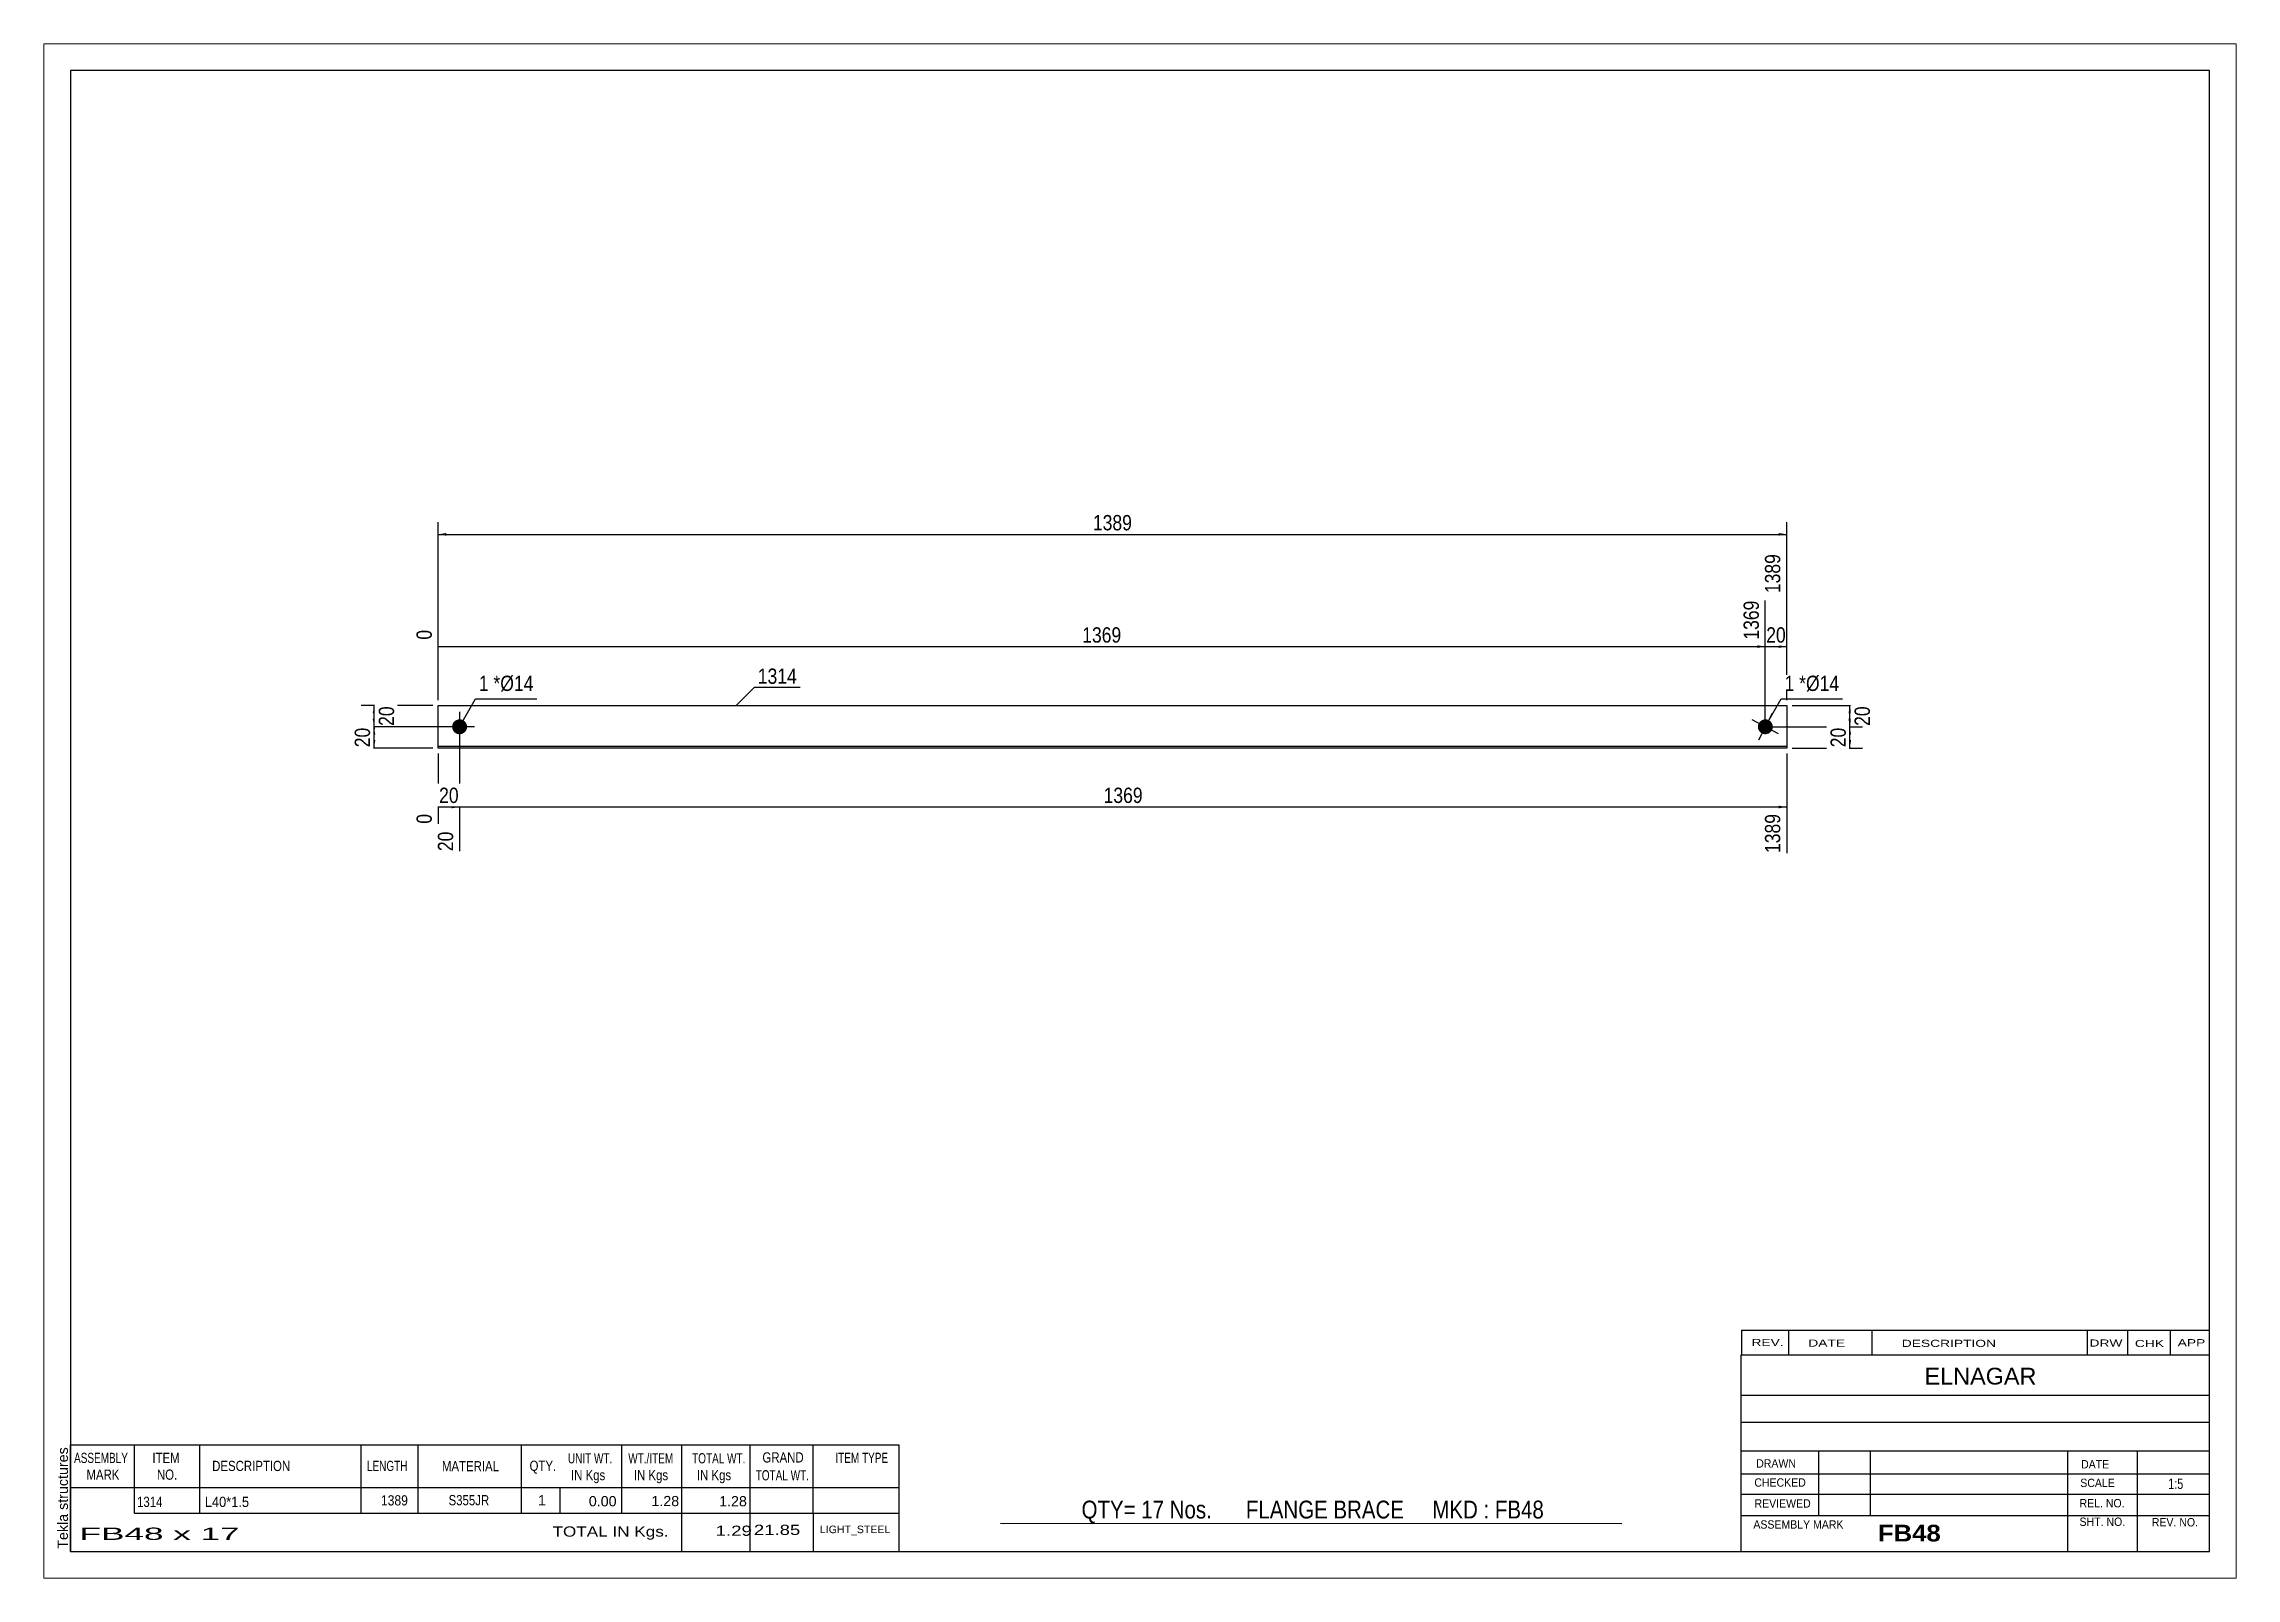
# Paper-space layout 'Layout1' of a CAD drawing. Header units: millimetres. Extents: x 0 to 410, y 0 to 287.
# The model-space entities are those that its viewports show. They can reach past a viewport. Long polylines and large blocks are cut down to what shows.
import ezdxf

# ---------------------------------------------------------------- set-up
doc = ezdxf.new("R2010")
doc.units = ezdxf.units.MM
doc.layers.add('Viewport layer', color=7, linetype='Continuous', plot=False)
doc.styles.add('Arial', font='ARIAL.TTF', dxfattribs={"height": 0.2})
doc.styles.add('Arial Bold', font='ARIALBD.TTF', dxfattribs={"height": 0.2})
doc.styles.add('Arial Narrow', font='ARIALN.TTF', dxfattribs={"height": 0.2})

# ---------------------------------------------------------------- blocks, each defined once
blk = doc.blocks.new('Unknown-629080728-1473')
at = {"color": 5, "linetype": 'Continuous'}
for p, q in [((331.25, 122.75), (-68.75, 122.75)), ((-68.75, 122.75), (-68.75, -154.25)), ((331.25, -154.25), (331.25, 122.75)), ((-68.75, -154.25), (331.25, -154.25))]:
    blk.add_line(p, q, dxfattribs=at)
at = {"color": 174, "linetype": 'Continuous', "style": 'Arial'}
blk.add_text('Tekla structures', height=1.9102, rotation=90, dxfattribs=at).set_placement((-69.25, -153.75))
blk = doc.blocks.new('Part-629080728-1227 - 1212')
at = {"color": 2, "linetype": 'Continuous'}
for p, q in [((0, -4), (0, 4)), ((0, 4), (125.9, 4)), ((126, 4), (252.19, 4)), ((252.19, 4), (252.19, -4)), ((125.9, -3.7), (0, -3.7)), ((125.9, -4), (0, -4)), ((252.19, -3.7), (126, -3.7)), ((252.19, -4), (126, -4))]:
    blk.add_line(p, q, dxfattribs=at)
blk = doc.blocks.new('Bolt-629080728-1228 - 1212')
at = {"linetype": 'Continuous'}
blk.add_hatch(color=3, dxfattribs=at).paths.add_polyline_path([(247.55, -1.24, -1), (248.84, 1.24, -1)])
at = {"color": 3, "linetype": 'Continuous'}
for p, q in [((250.68, -1.29), (245.71, 1.29)), ((249.48, 2.48), (246.9, -2.48))]:
    blk.add_line(p, q, dxfattribs=at)
blk = doc.blocks.new('Bolt-629080728-1229 - 1212')
at = {"linetype": 'Continuous'}
blk.add_hatch(color=3, dxfattribs=at).paths.add_polyline_path([(4, -1.4, -1), (4, 1.4, -1)])
at = {"color": 3, "linetype": 'Continuous'}
for p, q in [((4, 2.8), (4, -2.8)), ((6.8, 0), (1.2, 0))]:
    blk.add_line(p, q, dxfattribs=at)
blk = doc.blocks.new('StraightDimension-629080728-1234 - 1212')
at = {"linetype": 'Continuous'}
blk.add_hatch(color=7, dxfattribs=at).paths.add_polyline_path([(250.69, 15.25), (252.19, 15), (250.69, 14.75)])
at = {"color": 7, "linetype": 'Continuous'}
for p, q in [((252.19, 5), (252.19, 32.31)), ((248.19, 1), (248.19, 23.61)), ((248.19, 15), (252.19, 15))]:
    blk.add_line(p, q, dxfattribs=at)
at = {"color": 0, "linetype": 'Continuous'}
blk.add_wipeout([(251.59, 32.91), (247.39, 32.91), (247.39, 24.4), (251.59, 24.4)], dxfattribs=at)
at = {"color": 0}
blk.add_wipeout([(252.62, 15.15), (252.62, 19.35), (247.76, 19.35), (247.76, 15.15)], dxfattribs=at)
at = {"color": 3, "linetype": 'Continuous', "style": 'Arial Narrow'}
blk.add_text('1389', height=2.863, rotation=90.0002, dxfattribs=at).set_placement((250.99, 25))
at = {"color": 3, "style": 'Arial Narrow'}
blk.add_text('20', height=2.863, dxfattribs=at).set_placement((248.36, 15.75))
blk = doc.blocks.new('StraightDimension-629080728-1235 - 1212')
at = {"linetype": 'Continuous'}
blk.add_hatch(color=7, dxfattribs=at).paths.add_polyline_path([(246.69, 15.25), (248.19, 15), (246.69, 14.75)])
at = {"color": 7, "linetype": 'Continuous'}
for p, q in [((248.19, 1), (248.19, 23.61)), ((0, 5), (0, 18.13)), ((0, 15), (248.19, 15))]:
    blk.add_line(p, q, dxfattribs=at)
at = {"color": 0, "linetype": 'Continuous'}
for points in [[(247.59, 24.21), (243.39, 24.21), (243.39, 15.7), (247.59, 15.7)], [(-0.6, 18.73), (-4.8, 18.73), (-4.8, 15.7), (-0.6, 15.7)]]:
    blk.add_wipeout(points, dxfattribs=at)
at = {"color": 0}
blk.add_wipeout([(128.35, 15.15), (128.35, 19.35), (119.84, 19.35), (119.84, 15.15)], dxfattribs=at)
at = {"color": 3, "linetype": 'Continuous', "style": 'Arial Narrow'}
for s, height, p in [('1369', 2.863, (246.99, 16.3)), ('0', 2.86, (-1.2, 16.3))]:
    blk.add_text(s, height=height, rotation=90.0002, dxfattribs=at).set_placement(p)
at = {"color": 3, "style": 'Arial Narrow'}
blk.add_text('1369', height=2.863, dxfattribs=at).set_placement((120.44, 15.75))
blk = doc.blocks.new('StraightDimension-629080728-1243 - 1212')
at = {"linetype": 'Continuous'}
blk.add_hatch(color=7, dxfattribs=at).paths.add_polyline_path([(250.69, -14.75), (252.19, -15), (250.69, -15.25)])
at = {"color": 7, "linetype": 'Continuous'}
for p, q in [((4, -1), (4, -23.26)), ((252.19, -5), (252.19, -23.61)), ((4, -15), (252.19, -15))]:
    blk.add_line(p, q, dxfattribs=at)
at = {"color": 0}
blk.add_wipeout([(132.35, -14.85), (132.35, -10.65), (123.84, -10.65), (123.84, -14.85)], dxfattribs=at)
at = {"color": 0, "linetype": 'Continuous'}
blk.add_wipeout([(251.59, -15.7), (247.39, -15.7), (247.39, -24.21), (251.59, -24.21)], dxfattribs=at)
at = {"color": 3, "style": 'Arial Narrow'}
blk.add_text('1369', height=2.863, dxfattribs=at).set_placement((124.44, -14.25))
at = {"color": 3, "linetype": 'Continuous', "style": 'Arial Narrow'}
blk.add_text('1389', height=2.863, rotation=90.0002, dxfattribs=at).set_placement((250.99, -23.61))
blk = doc.blocks.new('StraightDimension-629080728-1244 - 1212')
at = {"linetype": 'Continuous'}
blk.add_hatch(color=7, dxfattribs=at).paths.add_polyline_path([(2.5, -14.75), (4, -15), (2.5, -15.25)])
at = {"color": 7, "linetype": 'Continuous'}
for p, q in [((4, -1), (4, -23.26)), ((0, -5), (0, -18.13)), ((0, -15), (4, -15))]:
    blk.add_line(p, q, dxfattribs=at)
at = {"color": 0}
blk.add_wipeout([(4.43, -14.85), (4.43, -10.65), (-0.43, -10.65), (-0.43, -14.85)], dxfattribs=at)
at = {"color": 0, "linetype": 'Continuous'}
blk.add_wipeout([(3.4, -19), (-0.8, -19), (-0.8, -23.86), (3.4, -23.86)], dxfattribs=at)
blk.add_wipeout([(-0.6, -15.7), (-4.8, -15.7), (-4.8, -18.73), (-0.6, -18.73)], dxfattribs=at)
at = {"color": 3, "style": 'Arial Narrow'}
blk.add_text('20', height=2.863, dxfattribs=at).set_placement((0.17, -14.25))
at = {"color": 3, "linetype": 'Continuous', "style": 'Arial Narrow'}
for s, height, p in [('0', 2.86, (-1.2, -18.13)), ('20', 2.863, (2.8, -23.26))]:
    blk.add_text(s, height=height, rotation=90.0002, dxfattribs=at).set_placement(p)
blk = doc.blocks.new('StraightDimension-629080728-1253 - 1212')
at = {"linetype": 'Continuous'}
for points in [[(1.5, 35.75), (0, 36), (1.5, 36.25)], [(250.69, 36.25), (252.19, 36), (250.69, 35.75)]]:
    blk.add_hatch(color=7, dxfattribs=at).paths.add_polyline_path(points)
at = {"color": 7, "linetype": 'Continuous'}
for p, q in [((0, 5), (0, 38.25)), ((252.19, 5), (252.19, 38.25)), ((0, 36), (252.19, 36))]:
    blk.add_line(p, q, dxfattribs=at)
at = {"color": 0}
blk.add_wipeout([(130.35, 36.15), (130.35, 40.35), (121.84, 40.35), (121.84, 36.15)], dxfattribs=at)
at = {"color": 3, "style": 'Arial Narrow'}
blk.add_text('1389', height=2.863, dxfattribs=at).set_placement((122.44, 36.75))
blk = doc.blocks.new('StraightDimension-629080728-1257 - 1212')
at = {"linetype": 'Continuous'}
for points in [[(-12.25, 2.5), (-12, 4), (-11.75, 2.5)], [(-11.75, 1.5), (-12, 0), (-12.25, 1.5)]]:
    blk.add_hatch(color=7, dxfattribs=at).paths.add_polyline_path(points)
at = {"color": 7, "linetype": 'Continuous'}
for p, q in [((-1, 4), (-14.4, 4)), ((-12, 0), (-12, 4)), ((3, 0), (-14.4, 0))]:
    blk.add_line(p, q, dxfattribs=at)
at = {"color": 0}
blk.add_wipeout([(-7.65, 4.43), (-11.85, 4.43), (-11.85, -0.43), (-7.65, -0.43)], dxfattribs=at)
at = {"color": 3, "style": 'Arial Narrow'}
blk.add_text('20', height=2.863, rotation=90.0002, dxfattribs=at).set_placement((-8.25, 0.17))
blk = doc.blocks.new('StraightDimension-629080728-1258 - 1212')
at = {"linetype": 'Continuous'}
for points in [[(-12.25, -1.5), (-12, 0), (-11.75, -1.5)], [(-11.75, -2.5), (-12, -4), (-12.25, -2.5)]]:
    blk.add_hatch(color=7, dxfattribs=at).paths.add_polyline_path(points)
at = {"color": 7, "linetype": 'Continuous'}
for p, q in [((3, 0), (-14.25, 0)), ((-1, -4), (-14.25, -4)), ((-12, -4), (-12, 0))]:
    blk.add_line(p, q, dxfattribs=at)
at = {"color": 0}
blk.add_wipeout([(-12.15, 0.43), (-16.35, 0.43), (-16.35, -4.43), (-12.15, -4.43)], dxfattribs=at)
at = {"color": 3, "style": 'Arial Narrow'}
blk.add_text('20', height=2.863, rotation=90.0002, dxfattribs=at).set_placement((-12.75, -3.83))
blk = doc.blocks.new('StraightDimension-629080728-1267 - 1212')
at = {"linetype": 'Continuous'}
for points in [[(263.75, 2.5), (264, 4), (264.25, 2.5)], [(264.25, 1.5), (264, 0), (263.75, 1.5)]]:
    blk.add_hatch(color=7, dxfattribs=at).paths.add_polyline_path(points)
at = {"color": 7, "linetype": 'Continuous'}
for p, q in [((249.19, 0), (266.25, 0)), ((253.19, 4), (266.25, 4)), ((264, 0), (264, 4))]:
    blk.add_line(p, q, dxfattribs=at)
at = {"color": 0}
blk.add_wipeout([(268.35, 4.43), (264.15, 4.43), (264.15, -0.43), (268.35, -0.43)], dxfattribs=at)
at = {"color": 3, "style": 'Arial Narrow'}
blk.add_text('20', height=2.863, rotation=90.0002, dxfattribs=at).set_placement((267.75, 0.17))
blk = doc.blocks.new('StraightDimension-629080728-1268 - 1212')
at = {"linetype": 'Continuous'}
for points in [[(263.75, -1.5), (264, 0), (264.25, -1.5)], [(264.25, -2.5), (264, -4), (263.75, -2.5)]]:
    blk.add_hatch(color=7, dxfattribs=at).paths.add_polyline_path(points)
at = {"color": 7, "linetype": 'Continuous'}
for p, q in [((249.19, 0), (266.4, 0)), ((264, -4), (264, 0)), ((253.19, -4), (266.4, -4))]:
    blk.add_line(p, q, dxfattribs=at)
at = {"color": 0}
blk.add_wipeout([(263.85, 0.43), (259.65, 0.43), (259.65, -4.43), (263.85, -4.43)], dxfattribs=at)
at = {"color": 3, "style": 'Arial Narrow'}
blk.add_text('20', height=2.863, rotation=90.0002, dxfattribs=at).set_placement((263.25, -3.83))
blk = doc.blocks.new('CBS_BOM-629080728-1485')
at = {"color": 7, "linetype": 'Continuous'}
for p, q in [((-68.78, -142.28), (-68.78, -134.28)), ((-68.78, -134.28), (86.14, -134.28)), ((-56.78, -142.28), (-56.78, -134.28)), ((-44.59, -142.28), (-44.59, -134.28)), ((-14.43, -142.28), (-14.43, -134.28)), ((-3.75, -142.28), (-3.75, -134.28)), ((15.57, -142.28), (15.57, -134.28)), ((34.37, -142.28), (34.37, -134.28)), ((45.58, -142.28), (45.58, -134.28)), ((58.37, -142.28), (58.37, -134.28)), ((70.12, -142.28), (70.12, -134.28)), ((86.14, -134.29), (86.14, -142.27)), ((-68.78, -142.28), (86.14, -142.28)), ((-68.78, -147.08), (-68.78, -142.28)), ((-56.78, -147.08), (-56.78, -142.28)), ((-44.59, -147.08), (-44.59, -142.28)), ((-14.43, -147.08), (-14.43, -142.28)), ((-3.75, -147.08), (-3.75, -142.28)), ((15.57, -147.08), (15.57, -142.28)), ((22.83, -147.08), (22.83, -142.28)), ((34.37, -147.08), (34.37, -142.28)), ((45.58, -147.08), (45.58, -142.28)), ((58.37, -147.08), (58.37, -142.28)), ((70.14, -147.08), (70.14, -142.28)), ((86.14, -142.28), (86.14, -147.08)), ((-68.78, -154.28), (-68.78, -147.1)), ((-56.78, -147.08), (86.14, -147.08)), ((45.58, -154.28), (45.58, -147.1)), ((58.37, -154.28), (58.37, -147.1)), ((70.18, -154.28), (70.18, -147.1)), ((86.14, -147.08), (86.14, -154.28)), ((-68.78, -154.28), (86.14, -154.28))]:
    blk.add_line(p, q, dxfattribs=at)
at = {"color": 3, "linetype": 'Continuous', "style": 'Arial'}
for s, height, width, p in [('ASSEMBLY', 1.91, 0.7, (-68.1, -137.71)), ('MARK', 1.91, 0.8, (-65.78, -140.84)), ('ITEM', 1.91, 0.8, (-53.45, -137.71)), ('NO.', 1.91, 0.8, (-52.6, -140.84)), ('DESCRIPTION', 1.9102, 0.8, (-42.27, -139.21)), ('LENGTH', 1.91, 0.7, (-13.32, -139.21)), ('MATERIAL', 1.91, 0.8, (0.7, -139.26)), ('QTY.', 1.91, 0.8, (17.09, -139.18)), ('UNIT WT.', 1.91, 0.7, (24.26, -137.78)), ('IN Kgs', 1.91, 0.8, (24.84, -140.92)), ('WT./ITEM', 1.91, 0.7, (35.55, -137.78)), ('IN Kgs', 1.91, 0.8, (36.59, -140.92)), ('TOTAL WT.', 1.91, 0.7, (47.49, -137.78)), ('IN Kgs', 1.91, 0.8, (48.38, -140.92)), ('TOTAL WT.', 1.91, 0.7, (59.38, -140.96)), ('GRAND', 1.91, 0.8, (60.64, -137.62)), ('ITEM TYPE', 1.91, 0.7, (74.28, -137.7))]:
    blk.add_text(s, height=height, dxfattribs=dict(at, width=width)).set_placement(p)
at = {"color": 7, "linetype": 'Continuous', "style": 'Arial'}
for s, width, p in [('1314', 0.8, (-56.32, -145.93)), ('L40*1.5', 0.9, (-43.65, -145.93)), ('1389', 0.85, (-10.71, -145.65)), ('S355JR', 0.8, (1.94, -145.62))]:
    blk.add_text(s, height=1.91, dxfattribs=dict(at, width=width)).set_placement(p)
for s, p in [('1', (18.66, -145.62)), ('0.00', (28.17, -145.81)), ('1.28', (39.87, -145.78)), ('1.28', (52.54, -145.81))]:
    blk.add_text(s, height=1.91, dxfattribs=at).set_placement(p)
at = {"color": 6, "linetype": 'Continuous', "style": 'Arial'}
for s, height, width, p in [('FB48 x 17', 2.292, 2.05, (-67.06, -152.09)), ('TOTAL IN Kgs.', 1.9102, 1.2, (21.38, -151.48)), ('1.29', 1.91, 1.3, (51.9, -151.33)), ('21.85', 1.91, 1.3, (59.04, -151.17))]:
    blk.add_text(s, height=height, dxfattribs=dict(at, width=width)).set_placement(p)
blk.add_text('LIGHT_STEEL', height=1.4135, dxfattribs=at).set_placement((71.39, -150.83))
blk = doc.blocks.new('CBS_CALLOFF-629080728-1486')
at = {"color": 7, "linetype": 'Continuous'}
blk.add_line((105.13, -148.98), (221.36, -149), dxfattribs=at)
at = {"color": 3, "linetype": 'Continuous', "style": 'Arial Narrow'}
blk.add_text('QTY= 17 Nos.      FLANGE BRACE     MKD : FB48', height=3.3405, dxfattribs=at).set_placement((120.32, -148.09))
blk = doc.blocks.new('CBS_NAME_BLOG-629080728-1487')
at = {"color": 7, "linetype": 'Continuous'}
for p, q in [((243.66, -117.5), (331.18, -117.5)), ((243.66, -154.21), (243.66, -117.5)), ((243.66, -125.04), (331.18, -125.04)), ((243.73, -130.09), (331.25, -130.09)), ((243.66, -135.46), (331.18, -135.46)), ((258.18, -147.57), (258.18, -135.47)), ((267.87, -147.54), (267.87, -135.47)), ((304.78, -154.21), (304.78, -135.48)), ((317.83, -154.21), (317.83, -135.47)), ((243.67, -139.76), (331.25, -139.74)), ((243.66, -143.51), (331.18, -143.51)), ((243.66, -147.55), (331.18, -147.55)), ((243.66, -154.25), (331.25, -154.25))]:
    blk.add_line(p, q, dxfattribs=at)
at = {"color": 3, "linetype": 'Continuous', "style": 'Arial'}
blk.add_text('ELNAGAR', height=3.133, dxfattribs=at).set_placement((277.98, -123.03))
at = {"color": 3, "linetype": 'Continuous'}
for s, height, style, width, p in [('DRAWN', 1.566, 'Arial', 0.9, (246.49, -138.57)), ('DATE', 1.566, 'Arial', 0.9, (307.25, -138.73)), ('CHECKED', 1.566, 'Arial', 0.9, (246.14, -142.14)), ('SCALE', 1.566, 'Arial', 0.9, (307.1, -142.21)), ('1:5', 1.957, 'Arial Narrow', 0.9, (323.55, -142.57)), ('REVIEWED', 1.566, 'Arial', 0.9, (246.18, -146.06)), ('REL. NO.', 1.566, 'Arial', 0.9, (306.96, -146.01)), ('ASSEMBLY MARK', 1.5663, 'Arial', 0.9, (245.96, -149.99)), ('FB48', 3.131, 'Arial Bold', 1.1, (269.24, -152.39)), ('SHT. NO.', 1.566, 'Arial', 0.9, (306.96, -149.48)), ('REV. NO.', 1.566, 'Arial', 0.9, (320.48, -149.57))]:
    blk.add_text(s, height=height, dxfattribs=dict(at, style=style, width=width)).set_placement(p)
blk = doc.blocks.new('CBS_REVISION-629080728-1488')
at = {"color": 7, "linetype": 'Continuous'}
for p, q in [((243.74, -112.87), (331.24, -112.87)), ((243.74, -112.87), (243.74, -117.5)), ((252.54, -112.87), (252.54, -117.5)), ((268.13, -112.87), (268.13, -117.44)), ((308.39, -112.87), (308.39, -117.5)), ((315.93, -112.87), (315.93, -117.5)), ((323.88, -112.87), (323.88, -117.5)), ((243.74, -117.5), (331.24, -117.5))]:
    blk.add_line(p, q, dxfattribs=at)
at = {"color": 7, "style": 'Arial Narrow', "width": 1.7}
for s, height, p in [('REV.', 1.326, (245.6, -115.82)), ('DATE', 1.326, (256.23, -115.94)), ('DESCRIPTION', 1.3257, (273.71, -115.99)), ('DRW', 1.326, (308.82, -115.93)), ('CHK', 1.326, (317.31, -116.02)), ('APP', 1.326, (325.31, -115.87))]:
    blk.add_text(s, height=height, dxfattribs=at).set_placement(p)
blk = doc.blocks.new('Mark-629080728-1277 - 1212')
at = {"color": 0}
blk.add_wipeout([(253.62, 6.7), (253.62, 9.7), (251.79, 9.7), (251.79, 6.7)], dxfattribs=at)
blk.add_wipeout([(253.62, 6.7), (253.62, 9.7), (251.79, 9.7), (251.79, 6.7)], dxfattribs=at)
at = {"color": 7, "linetype": 'Continuous'}
blk.add_line((248.19, 0), (251.19, 5.2), dxfattribs=at)
at = {"color": 0}
blk.add_wipeout([(255.8, 6.7), (255.8, 9.7), (254.52, 9.7), (254.52, 6.7)], dxfattribs=at)
blk.add_wipeout([(255.8, 6.7), (255.8, 9.7), (254.52, 9.7), (254.52, 6.7)], dxfattribs=at)
at = {"color": 3, "style": 'Arial Narrow'}
blk.add_text('1', height=2.86, dxfattribs=at).set_placement((251.79, 6.7))
at = {"color": 0}
blk.add_wipeout([(262.01, 6.7), (262.01, 9.7), (255.8, 9.7), (255.8, 6.7)], dxfattribs=at)
blk.add_wipeout([(262.01, 6.7), (262.01, 9.7), (255.8, 9.7), (255.8, 6.7)], dxfattribs=at)
at = {"color": 7, "linetype": 'Continuous'}
blk.add_line((251.19, 5.2), (262.61, 5.2), dxfattribs=at)
at = {"color": 3, "style": 'Arial Narrow'}
for s, height, p in [('*', 2.86, (254.52, 6.7)), ('Ø14', 2.863, (255.8, 6.7))]:
    blk.add_text(s, height=height, dxfattribs=at).set_placement(p)
blk = doc.blocks.new('Mark-629080728-1274 - 1212')
at = {"color": 0}
blk.add_wipeout([(67.08, 8.04), (67.08, 11.04), (59.77, 11.04), (59.77, 8.04)], dxfattribs=at)
blk.add_wipeout([(67.08, 8.04), (67.08, 11.04), (59.77, 11.04), (59.77, 8.04)], dxfattribs=at)
at = {"color": 7, "linetype": 'Continuous'}
for p, q in [((55.64, 3.9), (59.17, 7.44)), ((59.17, 7.44), (67.68, 7.44))]:
    blk.add_line(p, q, dxfattribs=at)
at = {"color": 3, "style": 'Arial Narrow'}
blk.add_text('1314', height=2.863, dxfattribs=at).set_placement((59.77, 8.04))
blk = doc.blocks.new('Mark-629080728-1278 - 1212')
at = {"color": 0}
blk.add_wipeout([(9.43, 6.7), (9.43, 9.7), (7.6, 9.7), (7.6, 6.7)], dxfattribs=at)
blk.add_wipeout([(9.43, 6.7), (9.43, 9.7), (7.6, 9.7), (7.6, 6.7)], dxfattribs=at)
at = {"color": 7, "linetype": 'Continuous'}
blk.add_line((4, 0), (7, 5.2), dxfattribs=at)
at = {"color": 0}
blk.add_wipeout([(11.61, 6.7), (11.61, 9.7), (10.33, 9.7), (10.33, 6.7)], dxfattribs=at)
blk.add_wipeout([(11.61, 6.7), (11.61, 9.7), (10.33, 9.7), (10.33, 6.7)], dxfattribs=at)
at = {"color": 3, "style": 'Arial Narrow'}
blk.add_text('1', height=2.86, dxfattribs=at).set_placement((7.6, 6.7))
at = {"color": 0}
blk.add_wipeout([(17.82, 6.7), (17.82, 9.7), (11.61, 9.7), (11.61, 6.7)], dxfattribs=at)
blk.add_wipeout([(17.82, 6.7), (17.82, 9.7), (11.61, 9.7), (11.61, 6.7)], dxfattribs=at)
at = {"color": 7, "linetype": 'Continuous'}
blk.add_line((7, 5.2), (18.42, 5.2), dxfattribs=at)
at = {"color": 3, "style": 'Arial Narrow'}
for s, height, p in [('*', 2.86, (10.33, 6.7)), ('Ø14', 2.863, (11.61, 6.7))]:
    blk.add_text(s, height=height, dxfattribs=at).set_placement(p)

msp = doc.modelspace()

# ---------------------------------------------------------------- block references
for name in ['Unknown-629080728-1473', 'Part-629080728-1227 - 1212', 'Bolt-629080728-1229 - 1212', 'Bolt-629080728-1228 - 1212', 'CBS_REVISION-629080728-1488', 'CBS_NAME_BLOG-629080728-1487', 'CBS_BOM-629080728-1485', 'CBS_CALLOFF-629080728-1486']:
    msp.add_blockref(name, (0, 0))

# ---------------------------------------------------------------- next in the draw order: block references
msp.add_blockref('StraightDimension-629080728-1234 - 1212', (0, 0))

# ---------------------------------------------------------------- next in the draw order: block references
msp.add_blockref('StraightDimension-629080728-1235 - 1212', (0, 0))

# ---------------------------------------------------------------- next in the draw order: block references
for name in ['StraightDimension-629080728-1253 - 1212', 'StraightDimension-629080728-1243 - 1212']:
    msp.add_blockref(name, (0, 0))

# ---------------------------------------------------------------- next in the draw order: block references
for name in ['Mark-629080728-1274 - 1212', 'StraightDimension-629080728-1267 - 1212', 'StraightDimension-629080728-1244 - 1212']:
    msp.add_blockref(name, (0, 0))

# ---------------------------------------------------------------- next in the draw order: block references
for name in ['StraightDimension-629080728-1257 - 1212', 'StraightDimension-629080728-1268 - 1212']:
    msp.add_blockref(name, (0, 0))

# ---------------------------------------------------------------- next in the draw order: block references
for name in ['Mark-629080728-1277 - 1212', 'StraightDimension-629080728-1258 - 1212']:
    msp.add_blockref(name, (0, 0))

# ---------------------------------------------------------------- next in the draw order: block references
msp.add_blockref('Mark-629080728-1278 - 1212', (0, 0))

psp = doc.layouts.get("Layout1")

# ---------------------------------------------------------------- viewports
at = {"layer": 'Viewport layer', "view_target_point": (131.25, -15.75)}
psp.add_viewport(center=(205, 143.5), size=(410, 287), view_center_point=(0, 0), view_height=287, dxfattribs=at)

doc.saveas('drawing.dxf')
